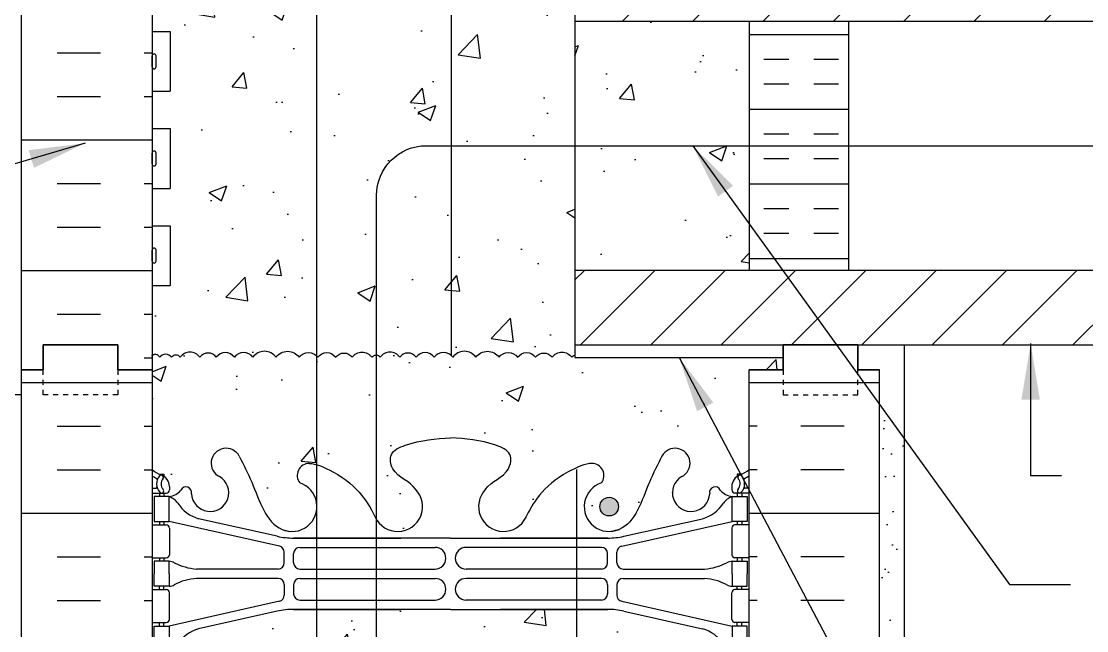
# Model space of a CAD drawing. Header units: inches. Extents: x 182.1 to 236.9, y 100.3 to 174.3.
# Drawn here: x 204.14 to 225.55, y 141.06 to 153.3 of the extents above; entities that cross this region are included whole.
import ezdxf

# ---------------------------------------------------------------- set-up
doc = ezdxf.new("R2010")
doc.units = ezdxf.units.IN
doc.header["$LTSCALE"] = 0.5
doc.header["$MEASUREMENT"] = 0
doc.linetypes.add('DASHED2', pattern=[0.375, 0.25, -0.125])
for name, color, linetype in [('HATCH', 12, 'Continuous'), ('line25', 2, 'Continuous'), ('LINE3', 3, 'Continuous'), ('LINE50', 5, 'Continuous'), ('LINE9', 9, 'Continuous'), ('TEXT', 4, 'Continuous'), ('Web_Edge', 9, 'Continuous')]:
    doc.layers.add(name, color=color, linetype=linetype)
doc.styles.add('DIM', font='romans.shx', dxfattribs={"width": 0.7})
doc.dimstyles.new('ext_12', dxfattribs={"dimscale": 12, "dimtxt": 0.09375, "dimasz": 0.09375, "dimexe": 0.09375, "dimexo": 0.0625, "dimgap": 0.0625, "dimtad": 1, "dimdec": 1, "dimzin": 3, "dimdsep": 46, "dimlunit": 4, "dimtxsty": 'DIM', "dimcen": 0.09, "dimdle": 0.09375, "dimclrt": 4, "dimadec": 0, "dimazin": 0, "dimtfac": 1, "dimtdec": 1, "dimtmove": 2, "dimatfit": 3, "dimfxl": 1, "dimfrac": 2, "dimtolj": 1, "dimtzin": 0, "dimarcsym": 0})
pattern_1 = [(45, (88.49872043967352, 14.26663470118292), (-0.7071067811865475, 0.7071067811865476), [])]
pattern_2 = [(49.99999999999999, (0, 0), (3.586300913003767, -0.3137606749129755), [0.375, -4.125]), (355, (0, 0), (-0.693756668065, 3.760960668500059), [0.3, -3.3]), (100.45144446, (0.298858405, -0.02614672), (2.89254423363556, 3.447199954843147), [0.3187009599999999, -3.505710559999999]), (46.18420000000001, (0, 1), (5.336206653357862, -0.8275964039653827), [0.5625, -6.1875]), (96.63563549, (0.444683725, 0.931033465), (4.673309728371142, 4.870593003872752), [0.47805171, -5.258568799999999]), (351.1841639899999, (0, 1), (4.673309725273866, 4.870593001349951), [0.45, -4.950000005]), (21, (0.5, 0.75), (2.984535260592308, -2.013094453326694), [0.375, -4.125]), (326.0000000000001, (0.5, 0.75), (1.216576659607909, 3.625750225234265), [0.3, -3.3]), (71.45144474, (0.74871127, 0.58224213), (4.201111883649856, 1.612655764031769), [0.31870095, -3.50571056]), (37.50000000000001, (0, 0), (0.06079927658645334, 1.664469269156557), [0, -3.26, 0, -3.35, 0, -3.3125]), (7.499999999999999, (0, 0), (1.315347687210743, 1.972058559411801), [0, -1.91, 0, -3.185, 0, -1.2625]), (327.5, (-1.115, 0), (2.669112180862045, -0.1127743586718988), [0, -1.25, 0, -3.9, 0, -5.175]), (317.5, (-1.615, 0), (2.915930846711931, 0.5005249116615886), [0, -1.625, 0, -2.59, 0, -3.675])]

# ---------------------------------------------------------------- blocks, each defined once
blk = doc.blocks.new('12-inch Hinge Pin Web')
at = {"layer": 'Web_Edge'}
for p, q in [((349.9694361821341, 208.9047742331155), (350.0594361821347, 208.9047742331224)), ((350.0594361821347, 208.9047742331224), (350.0594361821374, 208.8630481731983)), ((361.6774301884137, 208.9047742331155), (361.5874301884131, 208.9047742331224)), ((361.5874301884131, 208.9047742331224), (361.5874301884103, 208.8630481731983)), ((349.8234331852743, 208.6259250214153), (349.9013117185429, 208.6259250214154)), ((350.1694361821535, 208.6559250214344), (350.1694361821571, 208.5884250214182)), ((361.4774301883943, 208.6559250214344), (361.4774301883907, 208.5884250214182)), ((361.8234331852735, 208.6259250214153), (361.7455546520048, 208.6259250214154)), ((349.8234331852743, 208.5259250214154), (350.1069361821571, 208.5259250214153)), ((349.9694361821341, 208.5259250214153), (349.9694361821341, 208.4559250214153)), ((350.0594361821592, 208.5259250214153), (350.0594361821638, 208.4559250214153)), ((361.8234331852735, 208.5259250214154), (361.5399301883907, 208.5259250214153)), ((361.5874301883885, 208.5259250214153), (361.587430188384, 208.4559250214153)), ((361.6774301884137, 208.5259250214153), (361.6774301884137, 208.4559250214153)), ((352.338645858011, 207.6575757747597), (350.7578502820244, 208.0105349874595)), ((359.3082205125368, 207.6575757747597), (360.8890160885232, 208.0105349874595)), ((349.8234331852743, 207.8859250214153), (350.1069361821571, 207.8859250214154)), ((349.9694361821341, 207.9559250214153), (349.9694361821341, 207.8859250214154)), ((350.0594361821974, 207.9559250214153), (350.059436182202, 207.8859250214154)), ((352.3819994735797, 207.4592951719615), (350.1644361821493, 207.9559250214153)), ((350.1694361821571, 207.8234250214154), (350.1694361821571, 207.2884250214154)), ((359.264866896968, 207.4592951719615), (361.4824301883985, 207.9559250214153)), ((361.4774301883907, 207.8234250214154), (361.4774301883907, 207.2884250214154)), ((361.8234331852735, 207.8859250214153), (361.5399301883907, 207.8859250214154)), ((361.5874301883503, 207.9559250214153), (361.5874301883458, 207.8859250214154)), ((361.6774301884137, 207.9559250214153), (361.6774301884137, 207.8859250214154)), ((352.6655163166163, 207.621527858433), (354.8234372991567, 207.6215278584329)), ((355.8234331852739, 207.6215278584329), (352.6655163166163, 207.6215278584328)), ((355.8234331852739, 207.6215278584329), (358.9813500539315, 207.6215278584328)), ((358.9813500539315, 207.621527858433), (356.823429071391, 207.6215278584329)), ((352.479682025825, 207.1250288084329), (352.4796820258254, 207.3373166613615)), ((352.7921819358246, 207.4348943433814), (355.5114630133079, 207.4348943433815)), ((358.8546844347232, 207.4348943433814), (356.1354033572399, 207.4348943433815)), ((359.1671843447228, 207.1250288084329), (359.1671843447223, 207.3373166613615)), ((349.8234331852743, 207.2259250214153), (350.1069361821571, 207.2259250214154)), ((349.9694361821337, 207.2259250214155), (349.9694361821337, 207.1559250214155)), ((350.0594361822447, 207.2259250214154), (350.0594361822493, 207.1559250214155)), ((352.6671819358237, 207.1258960433812), (352.6671819358246, 207.3098943433814)), ((358.979684434724, 207.1258960433812), (358.9796844347231, 207.3098943433814)), ((361.8234331852735, 207.2259250214153), (361.5399301883907, 207.2259250214154)), ((361.587430188303, 207.2259250214154), (361.5874301882985, 207.1559250214155)), ((361.6774301884141, 207.2259250214155), (361.6774301884141, 207.1559250214155)), ((352.354682025825, 207.0000288084329), (350.717160282026, 207.0000288084329)), ((352.7921819358237, 207.0008960433815), (355.5114630133079, 207.0008960433816)), ((358.854684434724, 207.0008960433815), (356.1354033572399, 207.0008960433816)), ((359.2921843447227, 207.0000288084329), (360.9297060885217, 207.0000288084329)), ((352.354682025825, 206.8118212343981), (350.717160282026, 206.8118212343981)), ((352.479682025825, 206.6868212343981), (352.4796820258254, 206.4745333814694)), ((352.6671819358237, 206.6859539994497), (352.6671819358246, 206.5019556994496)), ((352.7921819358237, 206.8109539994495), (355.5114630133079, 206.8109539994494)), ((358.854684434724, 206.8109539994495), (356.1354033572399, 206.8109539994494)), ((358.979684434724, 206.6859539994497), (358.9796844347231, 206.5019556994496)), ((359.1671843447228, 206.6868212343981), (359.1671843447223, 206.4745333814694)), ((359.2921843447227, 206.8118212343981), (360.9297060885217, 206.8118212343981)), ((349.8234331852743, 206.5859250214156), (350.1069361821571, 206.5859250214155)), ((349.9694361821337, 206.5859250214154), (349.9694361821337, 206.6559250214155)), ((350.0594361822447, 206.5859250214155), (350.0594361822493, 206.6559250214155)), ((350.1694361821571, 205.9884250214155), (350.1694361821571, 206.5234250214155)), ((361.4774301883907, 205.9884250214155), (361.4774301883907, 206.5234250214155)), ((361.8234331852735, 206.5859250214156), (361.5399301883907, 206.5859250214155)), ((361.587430188303, 206.5859250214155), (361.5874301882985, 206.6559250214155)), ((361.6774301884141, 206.5859250214154), (361.6774301884141, 206.6559250214155)), ((352.3819994735797, 206.3525548708694), (350.1644361821493, 205.8559250214156)), ((352.7921819358246, 206.3769556994495), (355.5114630133079, 206.3769556994494)), ((358.8546844347232, 206.3769556994495), (356.1354033572399, 206.3769556994494)), ((359.264866896968, 206.3525548708694), (361.4824301883985, 205.8559250214156)), ((352.338645858011, 206.1542742680712), (350.7578502820244, 205.8013150553714)), ((352.6655163166163, 206.190322184398), (354.8234372991567, 206.190322184398)), ((355.8234331852739, 206.190322184398), (352.6655163166163, 206.1903221843981)), ((355.8234331852739, 206.190322184398), (358.9813500539315, 206.1903221843981)), ((358.9813500539315, 206.190322184398), (356.823429071391, 206.190322184398)), ((359.3082205125368, 206.1542742680712), (360.8890160885232, 205.8013150553714)), ((349.8234331852743, 205.9259250214156), (350.1069361821571, 205.9259250214155)), ((349.9694361821341, 205.8559250214156), (349.9694361821341, 205.9259250214156)), ((350.0594361821974, 205.8559250214156), (350.059436182202, 205.9259250214155)), ((361.8234331852735, 205.9259250214156), (361.5399301883907, 205.9259250214155)), ((361.5874301883503, 205.8559250214156), (361.5874301883458, 205.9259250214155)), ((361.6774301884137, 205.8559250214156), (361.6774301884137, 205.9259250214156))]:
    blk.add_line(p, q, dxfattribs=at)
for points in [[(349.8644361821491, 207.9559250214153), (350.1644361821493, 207.9559250214153), (350.1644361821493, 208.4559250214153), (349.8644361821491, 208.4559250214153)], [(361.7824301883987, 207.9559250214153), (361.4824301883985, 207.9559250214153), (361.4824301883985, 208.4559250214153), (361.7824301883987, 208.4559250214153)], [(349.8644361821491, 205.8559250214156), (350.1644361821493, 205.8559250214156), (350.1644361821493, 205.3559250214156), (349.8644361821491, 205.3559250214156)], [(361.7824301883987, 205.8559250214156), (361.4824301883985, 205.8559250214156), (361.4824301883985, 205.3559250214156), (361.7824301883987, 205.3559250214156)]]:
    blk.add_lwpolyline(points, close=True, dxfattribs=at)
for points in [[(350.1644361822343, 206.9059250214155), (350.1644361822343, 207.1559250214155), (349.8644361822341, 207.1559250214155), (349.8644361822341, 206.9059250214155)], [(361.4824301883134, 206.9059250214155), (361.4824301883134, 207.1559250214155), (361.7824301883136, 207.1559250214155), (361.7824301883136, 206.9059250214155)], [(350.1644361822343, 206.9059250214155), (350.1644361822343, 206.6559250214155), (349.8644361822341, 206.6559250214155), (349.8644361822341, 206.9059250214155)], [(361.4824301883134, 206.9059250214155), (361.4824301883134, 206.6559250214155), (361.7824301883136, 206.6559250214155), (361.7824301883136, 206.9059250214155)]]:
    blk.add_lwpolyline(points, dxfattribs=at)
for centre, radius, start, end in [((351.3094400525123, 209.1260630953563), 0.2998437988832181, 27.59696858362342, 243.9425150273493), ((360.3374263180354, 209.1260630953563), 0.2998437988832181, 296.0574849726507, 152.4030314163766), ((352.9822662834, 208.8790913574379), 0.2420270174843613, 89.9999999896431, 218.2327083470572), ((358.6646000871478, 208.8790913574379), 0.2420270174843613, 321.7672916529428, 90.00000001035363), ((350.1694361821635, 209.3630318025983), 0.5000000000000028, 226.2108888296283, 250.5287793647056), ((350.1694361821635, 209.3630318025983), 0.6000000000000033, 234.7832160478503, 245.0747707145221), ((350.1631435906085, 208.7104844277484), 0.2500000000000014, 140.1145119962633, 222.460867842786), ((350.0053772195535, 208.8413811210873), 0.04500919725254076, 321.448000645991, 139.1878992020194), ((349.9194361821534, 208.6559250214153), 0.2500000000000014, 4.354459247735523e-09, 70.52877936470564), ((350.9894765010408, 208.5323721380936), 0.375, 182.9237073151141, 59.86752902129767), ((360.6573898695069, 208.5323721380936), 0.375, 120.1324709787023, 357.0762926848859), ((361.7274301883943, 208.6559250214153), 0.2500000000000014, 109.4712206352944, 179.9999999956455), ((361.6414891509942, 208.8413811210873), 0.04500919725254076, 40.81210079798057, 218.5519993540077), ((361.4774301883843, 209.3630318025983), 0.5000000000000028, 289.4712206352943, 313.7891111703717), ((361.4837227799392, 208.7104844277484), 0.2500000000000014, 317.539132157214, 39.88548800373672), ((361.4774301883843, 209.3630318025983), 0.6000000000000033, 294.9252292854779, 305.2167839521497), ((349.9015157143664, 208.6455074806217), 0.01958352171754361, 269.4031558122793, 15.49009993731419), ((349.9073539716043, 208.8000141938874), 0.02103171283708733, 343.4640040446198, 63.99572765968883), ((350.1631435906085, 208.7104844277484), 0.1600000000000009, 140.0000771989553, 222.4608678427525), ((350.5041269260615, 208.5371772498061), 0.1133920476497537, 347.8155723050995, 154.0569440551665), ((352.6359331852739, 208.2543425066669), 0.5, 246.2138665123311, 71.79366548998959), ((359.0109331852739, 208.2543425066669), 0.5, 108.2063345100104, 293.7861334876688), ((361.1427394444863, 208.5371772498061), 0.1133920476497537, 25.94305594483352, 192.1844276949005), ((361.4837227799392, 208.7104844277484), 0.1600000000000009, 317.5391321572474, 39.99992280104471), ((361.7395123989434, 208.8000141938874), 0.02103171283708733, 116.0042723403112, 196.5359959553802), ((361.7453506561813, 208.6455074806217), 0.01958352171754361, 164.5099000626858, 270.5968441877207), ((350.0119071811375, 208.5720916950984), 0.04500000000006074, 222.4608678430222, 42.46086784271794), ((350.1069361821571, 208.5884250214153), 0.06250000000000035, 270, 2.600625063064185e-09), ((350.1269005000798, 208.8054763707479), 0.3515609097277899, 276.1290753697008, 321.5331406383227), ((350.0420275309913, 208.113321158895), 0.3638149041640676, 34.97751374817803, 70.33874127344988), ((354.7609331852739, 208.2543425066669), 0.5, 204.8189889385629, 44.1875067117519), ((356.8859331852739, 208.2543425066669), 0.5, 135.8124932882481, 335.1810110614371), ((361.5199658704679, 208.8054763707479), 0.3515609097277899, 218.4668593616773, 263.8709246302991), ((361.6048388395564, 208.113321158895), 0.3638149041640676, 109.6612587265501, 145.022486251822), ((361.5399301883907, 208.5884250214153), 0.06250000000000035, 179.9999999973994, 270), ((361.6349591894103, 208.5720916950984), 0.04500000000006074, 137.5391321572821, 317.5391321569778), ((350.9651464263094, 208.7245512102296), 0.7434990637615112, 212.7919165278134, 253.8107114575008), ((360.6817199442382, 208.7245512102296), 0.7434990637615112, 286.1892885424992, 327.2080834721866), ((350.1069361821571, 207.8234250214154), 0.06250000000000035, 0, 90.00000000003257), ((361.5399301883907, 207.8234250214154), 0.06250000000000035, 89.99999999996743, 180), ((352.6655163166163, 209.121527858433), 1.500000000000008, 257.4134795292165, 270), ((358.9813500539315, 209.121527858433), 1.500000000000008, 270, 282.5865204707835), ((352.3546820258255, 207.3373166613615), 0.1250000000000007, 0, 77.37672990339644), ((352.7921819358246, 207.3098943433814), 0.1250000000000007, 90, 180), ((355.5114630133079, 207.2178951933815), 0.2169991499999651, 270, 90), ((356.1354033572399, 207.2178951933815), 0.2169991499999651, 90, 270), ((358.8546844347232, 207.3098943433814), 0.1250000000000007, 0, 90), ((359.2921843447223, 207.3373166613615), 0.1250000000000007, 102.6232700966035, 180), ((350.1069361821571, 207.2884250214154), 0.06250000000000035, 270.0000000000326, 0), ((350.1603134271474, 206.937241362026), 0.2187225182587982, 60.49374658855598, 88.9199536550519), ((350.8059111016484, 208.1668798243626), 1.170221347164704, 242.6365481780669, 265.6504512437277), ((352.354682025825, 207.1250288084329), 0.1250000000000007, 270, 0), ((352.7921819358237, 207.1258960433815), 0.1250000000000007, 180.0000000001124, 270), ((358.854684434724, 207.1258960433815), 0.1250000000000007, 270, 359.9999999998876), ((359.2921843447227, 207.1250288084329), 0.1250000000000007, 180, 270), ((360.8409552688993, 208.1668798243626), 1.170221347164704, 274.3495487562723, 297.3634518219331), ((361.4865529434003, 206.937241362026), 0.2187225182587982, 91.0800463449481, 119.506253411444), ((361.5399301883907, 207.2884250214154), 0.06250000000000035, 180, 269.9999999999674), ((350.1603134271474, 206.8746086808049), 0.2187225182587982, 271.0800463449481, 299.506253411444), ((350.8059111016484, 205.6449702184683), 1.170221347164704, 94.34954875627228, 117.3634518219331), ((352.354682025825, 206.6868212343981), 0.1250000000000007, 0, 90), ((352.7921819358237, 206.6859539994495), 0.1250000000000007, 90, 179.9999999998876), ((355.5114630133079, 206.5939548494495), 0.2169991499999651, 270, 90), ((356.1354033572399, 206.5939548494495), 0.2169991499999651, 90, 270), ((358.854684434724, 206.6859539994495), 0.1250000000000007, 1.123626357867431e-10, 90), ((359.2921843447227, 206.6868212343981), 0.1250000000000007, 90, 180), ((360.8409552688993, 205.6449702184683), 1.170221347164704, 62.63654817806689, 85.65045124372773), ((361.4865529434003, 206.8746086808049), 0.2187225182587982, 240.493746588556, 268.9199536550519), ((350.1069361821571, 206.5234250214155), 0.06250000000000035, 0, 89.99999999996743), ((352.3546820258255, 206.4745333814694), 0.1250000000000007, 282.6232700966036, 0), ((352.7921819358246, 206.5019556994496), 0.1250000000000007, 180, 270), ((358.8546844347232, 206.5019556994496), 0.1250000000000007, 270, 0), ((359.2921843447223, 206.4745333814694), 0.1250000000000007, 180, 257.3767299033964), ((361.5399301883907, 206.5234250214155), 0.06250000000000035, 90.00000000003257, 180), ((352.6655163166163, 204.690322184398), 1.500000000000008, 90, 102.5865204707867), ((358.9813500539315, 204.690322184398), 1.500000000000008, 77.41347952921328, 90), ((350.1069361821571, 205.9884250214155), 0.06250000000000035, 269.9999999999674, 0), ((361.5399301883907, 205.9884250214155), 0.06250000000000035, 180, 270.0000000000326), ((350.9651464263094, 205.0872988326014), 0.7434990637615112, 106.1892885424993, 147.2080834721866), ((360.6817199442382, 205.0872988326014), 0.7434990637615112, 32.79191652781341, 73.81071145750072)]:
    blk.add_arc(centre, radius, start, end, dxfattribs=at)
for points, knots in [([(355.1194644886588, 208.6028468889824), (355.0118361154582, 208.7658153158516), (354.6518528040046, 208.8564802171368), (354.5751855574188, 209.3520457120835), (355.123344971775, 209.5878984005645), (355.5271385451686, 209.6163782285728), (355.8234331852739, 209.6372760856611)], [0.2294066276059699, 0.2294066276059699, 0.2294066276059699, 0.2294066276059699, 0.8444317149509691, 1.128849112252439, 1.464330773214601, 2.389004302115073, 2.389004302115073, 2.389004302115073, 2.389004302115073]), ([(356.5274018818889, 208.6028468889824), (356.6350302550896, 208.7658153158516), (356.9950135665432, 208.8564802171368), (357.071680813129, 209.3520457120835), (356.5235213987727, 209.5878984005645), (356.1197278253792, 209.6163782285728), (355.8234331852739, 209.6372760856611)], [0.2294066276059699, 0.2294066276059699, 0.2294066276059699, 0.2294066276059699, 0.8444317149509691, 1.128849112252439, 1.464330773214601, 2.389004302115073, 2.389004302115073, 2.389004302115073, 2.389004302115073]), ([(351.5751700497395, 209.2649654794336), (351.6611751070817, 209.0983512943824), (351.9141807874637, 208.6082134286233), (352.12812307807, 207.8588275767364), (352.5381455760955, 207.7644361799148), (352.5948994234324, 207.7560291209454)], [0, 0, 0, 0, 0.5792108788750416, 1.703895643153065, 1.875320924960458, 1.875320924960458, 1.875320924960458, 1.875320924960458]), ([(360.0716963208082, 209.2649654794336), (359.985691263466, 209.0983512943824), (359.732685583084, 208.6082134286233), (359.5187432924778, 207.8588275767364), (359.1087207944523, 207.7644361799148), (359.0519669471153, 207.7560291209454)], [0, 0, 0, 0, 0.5792108788750416, 1.703895643153065, 1.875320924960458, 1.875320924960458, 1.875320924960458, 1.875320924960458]), ([(352.9822662834, 209.1211183749223), (353.1032408448003, 209.1230971619455), (353.9367161204279, 208.7656105804198), (354.1759477539596, 208.3089673060354), (354.316500744401, 208.0255769689142)], [0.038125052948749, 0.038125052948749, 0.038125052948749, 0.038125052948749, 0.3206625196127232, 1.258118572087025, 1.258118572087025, 1.258118572087025, 1.258118572087025]), ([(358.6646000871478, 209.1211183749223), (358.5436255257474, 209.1230971619455), (357.7101502501199, 208.7656105804198), (357.4709186165882, 208.3089673060354), (357.3303656261468, 208.0255769689142)], [0.038125052948749, 0.038125052948749, 0.038125052948749, 0.038125052948749, 0.3206625196127232, 1.258118572087025, 1.258118572087025, 1.258118572087025, 1.258118572087025])]:
    blk.add_open_spline(points, degree=3, knots=knots, dxfattribs=at)
for points in [[(352.667182025825, 207.1308959133815), (352.6671818458251, 207.3048942033815)], [(358.9796843447227, 207.1308959133815), (358.9796845247227, 207.3048942033815)], [(352.667182025825, 206.6809541294494), (352.6671818458251, 206.5069558394494)], [(358.9796843447227, 206.6809541294494), (358.9796845247227, 206.5069558394494)]]:
    blk.add_open_spline(points, degree=1, dxfattribs=at)

msp = doc.modelspace()

# ---------------------------------------------------------------- hatches: boundary and pattern name
at = {"layer": 'HATCH'}
h = msp.add_hatch(dxfattribs=at)
h.set_pattern_fill('AR-CONC', color=256, scale=0.5)
h.set_pattern_definition(pattern_2)
h.paths.add_polyline_path([(218.5303167837843, 170.0172581694117), (218.4828167837865, 170.0172581694117, -0.4142135623889391), (218.4203167837865, 170.0797581694151), (218.4203167837901, 170.1472581694252, -0.2490694201797435), (218.5303167838061, 170.3543813211946), (218.5303167838089, 170.3961073811188), (218.6203167838094, 170.3961073811119, 0.08841615068700273), (218.7663197806696, 170.4934190735668), (218.7663197806696, 173.301097265257), (213.7663197806696, 173.301097265257), (212.7663197806696, 172.301097265257), (212.7663197806696, 173.301097265257), (212.7663197806696, 174.301097265257), (211.7663197806696, 173.301097265257), (206.7663197806696, 173.301097265257), (206.7663197806696, 170.4934190735669, 0.08841615068712216), (206.9123227775301, 170.3961073811119), (207.0023227775305, 170.3961073811188), (207.0023227775332, 170.3543813211947, -0.2490694201800402), (207.1123227775493, 170.147258169425), (207.1123227775529, 170.0797581694151, -0.4142135623889389), (207.0498227775529, 170.0172581694117), (207.002322777555, 170.0172581694117), (207.0023227775596, 169.9472581694118), (207.1073227775442, 169.9472581694118, -0.1686720397607677), (207.2933038334403, 169.7976752204619, 0.174450118976794), (207.7007368774201, 169.501868135456), (209.2815324534069, 169.1489089227561, 0.05497433642748495), (209.6084029120121, 169.1128610064294), (212.7663197806697, 169.1128610064293), (215.9242366493273, 169.1128610064294, 0.05497433642748694), (216.2511071079324, 169.1489089227561), (217.8319026839192, 169.501868135456, 0.1744501189771928), (218.2393357278996, 169.7976752204628, -0.1686720397599777), (218.4253167837951, 169.9472581694118), (218.5303167837798, 169.9472581694118)])
h.paths.add_polyline_path([(215.2663197806696, 154.8010972652571), (207.3333440822147, 154.8010972652571, 0.2433069337951382), (207.1312723749111, 154.693675451699), (207.1312723749111, 153.8460972652507), (207.0900125633585, 153.8460972652507), (207.0900125633586, 153.3010972652571), (206.840241076983, 153.3010972652571), (206.840204599307, 153.8460972652507), (206.7663197806696, 153.8460972652507), (206.7663197806696, 153.0960972652507), (207.1312723749111, 153.0960972652507), (207.1312723749111, 151.8960972652507), (206.7663197806696, 151.8960972652507), (206.7663197806696, 151.1460972652507), (207.1312723749111, 151.1460972652507), (207.1312723749111, 149.9460972652506), (206.7663197806696, 149.9460972652506), (206.7663197806696, 149.1960972652506), (207.1312723749111, 149.1960972652508), (207.1312723749111, 147.9960972652507), (206.7663197806696, 147.9960972652507), (206.7663197806696, 146.5854675790921, -0.4637689278389505), (206.9182237799592, 146.5521680887361, -0.5205670500004707), (207.1562589907885, 146.5521680887363, -0.5205670500000277), (207.3321980494328, 146.5521680887363, -0.5205670500000624), (207.7254732878077, 146.5521680887363, -0.5205670500000756), (208.0566526092754, 146.5521680887364, -0.5205670499997942), (208.4188798891966, 146.5521680887362, -0.5205670500002745), (208.7914565670284, 146.5521680887364, -0.5205670499996927), (209.2571773554984, 146.5521680887362, -0.5205670500002112), (209.7228981439688, 146.5521680887363, -0.5205670499997609), (210.0954748218004, 146.5521680887362, -0.5205670500001106), (210.4577021017217, 146.5521680887363, -0.52056704999963), (210.7888814231893, 146.5521680887361, -0.5205670500004475), (211.1821566615643, 146.5521680887364, -0.2353248753447953), (211.2663197806696, 146.5978946479089, -0.2353248753448641), (211.3504828997746, 146.5521680887356, -0.5205670500011838), (211.7437581381499, 146.5521680887364, -0.5205670499999939), (212.0749374596176, 146.5521680887364, -0.5205670499998715), (212.4371647395388, 146.5521680887363, -0.5205670500003176), (212.8097414173707, 146.5521680887365, -0.52056704999953), (213.2754622058407, 146.5521680887361, -0.5205670500003403), (213.7411829943111, 146.5521680887364, -0.5205670499995424), (214.1137596721426, 146.5521680887361, -0.5205670500006253), (214.4759869520641, 146.5521680887365, -0.5205670499995315), (214.8071662735316, 146.5521680887362, -0.5205670500001536), (215.2004415119065, 146.5521680887363, -0.1904391911028472), (215.2663197806696, 146.5956653844744), (215.2663197806696, 146.801097265257)])
h.paths.add_polyline_path([(218.7663197806696, 140.1087754569472, 0.08841615068700671), (218.6203167838094, 140.206087149402), (218.5303167838089, 140.2060871493952), (218.5303167838061, 140.2478132093193, -0.2490694201797265), (218.4203167837901, 140.4549363610888), (218.4203167837865, 140.5224363610989, -0.4142135623888784), (218.4828167837865, 140.5849363611022), (218.5303167837843, 140.5849363611022), (218.5303167837798, 140.6549363611022), (218.4253167837952, 140.6549363611022, -0.1686720397653688), (218.2393357278954, 140.8045193100573, 0.1744501189745911), (217.8319026839192, 141.1003263950579), (216.2511071079324, 141.4532856077578, 0.05497433642746508), (215.9242366493274, 141.4893335240845), (213.7663156667869, 141.4893335240846), (212.7663197806697, 141.4893335240846), (209.608402912012, 141.4893335240845, 0.05497433642746181), (209.281532453407, 141.4532856077578), (207.7007368774201, 141.1003263950579, 0.1744501189770182), (207.2933038334399, 140.8045193100514, -0.1686720397602858), (207.1073227775442, 140.6549363611022), (207.0023227775596, 140.6549363611022), (207.002322777555, 140.5849363611022), (207.0498227775529, 140.5849363611022, -0.4142135623888784), (207.1123227775529, 140.5224363610989), (207.1123227775493, 140.4549363610888, -0.249069420179811), (207.0023227775332, 140.2478132093193), (207.0023227775305, 140.2060871493952), (206.9123227775301, 140.206087149402, 0.08841615068712602), (206.7663197806696, 140.108775456947), (206.7663197806696, 134.4934190735669, 0.08841615068712542), (206.9123227775301, 134.3961073811119), (207.0023227775305, 134.3961073811188), (207.0023227775332, 134.3543813211946, -0.2490694201798187), (207.1123227775493, 134.1472581694252), (207.1123227775529, 134.0797581694151, -0.4142135623888784), (207.0498227775529, 134.0172581694117), (207.002322777555, 134.0172581694117), (207.0023227775596, 133.9472581694118), (207.1073227775442, 133.9472581694118, -0.1686720397575444), (207.2933038334378, 133.7976752204656, 0.1744501189783281), (207.70073687742, 133.501868135456), (209.281532453407, 133.1489089227561, 0.05497433642746543), (209.608402912012, 133.1128610064294), (211.7663238945525, 133.1128610064293), (212.7663197806697, 133.1128610064293), (215.9242366493274, 133.1128610064294, 0.05497433642746453), (216.2511071079324, 133.1489089227561), (217.8319026839192, 133.501868135456, 0.1744501189775961), (218.2393357279003, 133.7976752204639, -0.1686720397591345), (218.4253167837952, 133.9472581694118), (218.5303167837798, 133.9472581694118), (218.5303167837843, 134.0172581694117), (218.4828167837865, 134.0172581694117, -0.4142135623888782), (218.4203167837865, 134.0797581694151), (218.4203167837901, 134.1472581694252, -0.2490694201797499), (218.5303167838061, 134.3543813211946), (218.5303167838089, 134.3961073811188), (218.6203167838094, 134.3961073811119, 0.0884161506870024), (218.7663197806696, 134.4934190735668)])
h = msp.add_hatch(dxfattribs=at)
h.set_pattern_fill('INSUL', color=256, scale=7, style=0)
h.set_pattern_definition([(0, (-2719.395261930815, -250.7084167974547), (0, 2.625), []), (0, (-2719.395261930815, -249.8334167974547), (0, 2.625), [0.875, -0.875]), (0, (-2719.395261930815, -248.9584167974547), (0, 2.625), [0.875, -0.875])])
h.paths.add_polyline_path([(204.1413197806696, 146.301097265257), (204.5788197806696, 146.301097265257), (204.5788197806696, 146.801097265257), (206.0788197806696, 146.801097265257), (206.0788197806696, 146.301097265257), (206.7663197806696, 146.301097265257), (206.7663197806696, 164.301097265257), (206.0788197806696, 164.301097265257), (206.0788197806696, 164.801097265257), (204.5788197806696, 164.801097265257), (204.5788197806696, 164.301097265257), (204.1413197806696, 164.301097265257)])
h = msp.add_hatch(dxfattribs=at)
h.set_pattern_fill('ANSI31', color=256, scale=8, style=0)
h.set_pattern_definition(pattern_1)
h.paths.add_polyline_path([(232.6176478028928, 153.3010972652571), (232.6176478028929, 154.801097265257), (215.2663197806696, 154.801097265257), (215.2663197806696, 153.301097265257)])
h = msp.add_hatch(dxfattribs=at)
h.set_pattern_fill('AR-CONC', color=256, scale=0.5, style=0)
h.set_pattern_definition([(49.99999999999999, (213.2663197806696, 148.301097265257), (3.586300913003767, -0.3137606749129755), [0.375, -4.125]), (355, (213.2663197806696, 148.301097265257), (-0.693756668065, 3.760960668500059), [0.3, -3.3]), (100.4514, (213.5651781806696, 148.274950565257), (2.892546908570108, 3.447197710304768), [0.31870095, -3.50571056]), (46.18420000000001, (213.2663197806696, 149.301097265257), (5.336205243128222, -0.8275950716450904), [0.5625, -6.1875]), (96.6356, (213.7110035056696, 149.232130730257), (4.673313527743517, 4.870589354502209), [0.47805144, -5.258565]), (351.1842, (213.2663197806696, 149.301097265257), (4.673309725668136, 4.870593004626623), [0.45, -4.95]), (21, (213.7663197806696, 149.051097265257), (2.984535260592308, -2.013094453326694), [0.375, -4.125]), (326.0000000000001, (213.7663197806696, 149.051097265257), (1.216576659607909, 3.625750225234265), [0.3, -3.3]), (71.4514, (214.0150309456696, 148.883339235257), (4.20111314290745, 1.612652483549762), [0.31870095, -3.50571056]), (37.50000000000001, (213.2663197806696, 148.301097265257), (0.06079927658645334, 1.664469269156557), [0, -3.26, 0, -3.35, 0, -3.3125]), (7.499999999999999, (213.2663197806696, 148.301097265257), (1.315347687210743, 1.972058559411801), [0, -1.91, 0, -3.185, 0, -1.2625]), (327.5, (212.1513197806696, 148.301097265257), (2.669112180862045, -0.112774358671899), [0, -1.25, 0, -3.9, 0, -5.175]), (317.5, (211.6513197806696, 148.301097265257), (2.915930846711931, 0.5005249116615882), [0, -1.625, 0, -2.59, 0, -3.675])])
h.paths.add_polyline_path([(215.2663197806696, 150.8027904204966), (218.7663197806696, 150.8027904204966), (218.7663197806696, 153.301097265257), (215.2663197806696, 153.301097265257)])
h.paths.add_polyline_path([(215.2663197806696, 148.301097265257), (218.7663197806696, 148.301097265257), (218.7663197806696, 150.8027904204966), (215.2663197806696, 150.8027904204966)])
h = msp.add_hatch(dxfattribs=at)
h.set_pattern_fill('INSUL', color=256, scale=4, angle=180, style=0)
h.set_pattern_definition([(180, (79.56497374769879, -20.96342735810074), (-1.836909530733566e-16, -1.5), []), (180, (79.56497374769879, -21.46342735810074), (-1.836909530733566e-16, -1.5), [0.5, -0.5]), (180, (79.56497374769879, -21.96342735810074), (-1.836909530733566e-16, -1.5), [0.5, -0.5])])
h.paths.add_polyline_path([(218.7663197806696, 148.301097265257), (220.7663197806696, 148.301097265257), (220.7663197806696, 149.3988163991861), (218.7663197806696, 149.3988163991861)])
h.paths.add_polyline_path([(220.7663197806696, 153.301097265257), (218.7663197806696, 153.301097265257), (218.7663197806696, 149.3988163991861), (220.7663197806696, 149.398816399186)])
h = msp.add_hatch(dxfattribs=at)
h.set_pattern_fill('ANSI31', color=256, scale=8, style=0)
h.set_pattern_definition(pattern_1)
h.paths.add_polyline_path([(215.2663197806696, 148.301097265257), (215.2663197806696, 146.8010972652571), (232.6176478028929, 146.801097265257), (232.6176478028929, 148.301097265257)])
h = msp.add_hatch(dxfattribs=at)
h.set_pattern_fill('INSUL', color=256, scale=7, style=0)
h.set_pattern_definition([(0, (-2719.395261930815, -268.7084167974547), (0, 2.625), []), (0, (-2719.395261930815, -267.8334167974547), (0, 2.625), [0.875, -0.875]), (0, (-2719.395261930815, -266.9584167974547), (0, 2.625), [0.875, -0.875])])
h.paths.add_polyline_path([(204.1413197806696, 128.301097265257), (204.5788197806696, 128.301097265257), (204.5788197806696, 128.801097265257), (206.0788197806696, 128.801097265257), (206.0788197806696, 128.301097265257), (206.7663197806696, 128.301097265257), (206.7663197806696, 146.301097265257), (206.0788197806696, 146.301097265257), (206.0788197806696, 146.801097265257), (204.5788197806696, 146.801097265257), (204.5788197806696, 146.301097265257), (204.1413197806696, 146.301097265257)])
h = msp.add_hatch(dxfattribs=at)
h.set_pattern_fill('INSUL', color=256, scale=7, style=0)
h.set_pattern_definition([(180, (3144.927901492154, -268.7084167974547), (0, 2.625), []), (180, (3144.927901492154, -267.8334167974547), (0, 2.625), [0.875, -0.875]), (180, (3144.927901492154, -266.9584167974547), (0, 2.625), [0.875, -0.875])])
h.paths.add_polyline_path([(221.3913197806696, 128.301097265257), (220.9538197806696, 128.301097265257), (220.9538197806691, 128.801097265257), (219.4538197806696, 128.8010972652571), (219.4538197806696, 128.3010972652571), (218.7663197806696, 128.301097265257), (218.7663197806696, 146.3010972652571), (219.4538197806696, 146.301097265257), (219.4538197806696, 146.801097265257), (220.9538197806691, 146.8010972652571), (220.9538197806696, 146.301097265257), (221.3913197806696, 146.301097265257)])
h = msp.add_hatch(dxfattribs=at)
h.set_pattern_fill('AR-CONC', color=256, scale=0.5)
h.set_pattern_definition(pattern_2)
edge = h.paths.add_edge_path()
edge.add_line((218.7663197806696, 146.301097265257), (219.4538197806696, 146.301097265257))
edge.add_line((219.4538197806696, 146.301097265257), (219.4538197806696, 146.551097265257))
edge.add_line((219.4538197806696, 146.551097265257), (215.2663197806696, 146.551097265257))
edge.add_line((215.2663197806696, 146.551097265257), (215.2663197806696, 146.5956653844744))
edge.add_arc((215.2884110412286, 146.4905711610583), 0.1073909660470748, 101.8709912874551, 144.999999950255)
edge.add_arc((215.003803892719, 146.4144809452312), 0.2400502088444802, 35.00000004974719, 144.9999999502528)
edge.add_arc((214.6415766127978, 146.4362209598266), 0.2021476501083985, 35.0000000497452, 144.9999999502548)
edge.add_arc((214.2948733121033, 146.4253509525288), 0.2210989294764567, 35.00000004974719, 144.9999999502528)
edge.add_arc((213.9274713332268, 146.4217275893058), 0.2274160704693148, 35.00000004974324, 144.9999999502568)
edge.add_arc((213.5083226000758, 146.389117485041), 0.2842700521840118, 35.00000004974678, 144.9999999502532)
edge.add_arc((213.0426018116056, 146.389117485041), 0.2842700521840117, 35.00000004974678, 144.9999999502532)
edge.add_arc((212.6234530784547, 146.4217275893058), 0.2274160704693148, 35.00000004974324, 144.9999999502568)
edge.add_arc((212.2560510995782, 146.4253509525288), 0.2210989294764567, 35.00000004974719, 144.9999999502528)
edge.add_arc((211.9093477988837, 146.4362209598266), 0.2021476501083985, 35.0000000497452, 144.9999999502548)
edge.add_arc((211.5471205189624, 146.4144809452312), 0.2400502088444802, 35.00000004974719, 144.9999999502528)
edge.add_arc((211.2625133704529, 146.4905711610583), 0.1073909660470596, 35.00000004975374, 87.9687590186232)
edge.add_arc((211.2701261908863, 146.4905711610583), 0.1073909660470596, 92.03124098137681, 144.9999999502463)
edge.add_arc((210.9855190423768, 146.4144809452312), 0.2400502088444801, 35.00000004974719, 144.9999999502528)
edge.add_arc((210.6232917624556, 146.4362209598266), 0.2021476501083984, 35.0000000497452, 144.9999999502548)
edge.add_arc((210.2765884617611, 146.4253509525288), 0.2210989294764566, 35.00000004974719, 144.9999999502528)
edge.add_arc((209.9091864828846, 146.4217275893058), 0.2274160704693148, 35.00000004974324, 144.9999999502568)
edge.add_arc((209.4900377497336, 146.389117485041), 0.2842700521840119, 35.00000004974678, 144.9999999502532)
edge.add_arc((209.0243169612634, 146.389117485041), 0.2842700521840058, 35.00000004974678, 144.9999999502532)
edge.add_arc((208.6051682281124, 146.4217275893058), 0.2274160704693149, 35.00000004974324, 144.9999999502568)
edge.add_arc((208.2377662492359, 146.4253509525288), 0.2210989294764567, 35.00000004974719, 144.9999999502528)
edge.add_arc((207.8910629485414, 146.4362209598266), 0.2021476501083985, 35.0000000497452, 144.9999999502548)
edge.add_arc((207.5288356686202, 146.4144809452312), 0.2400502088444802, 35.00000004974719, 144.9999999502528)
edge.add_arc((207.2442285201106, 146.4905711610583), 0.1073909660470748, 35.00000004974505, 144.999999950255)
edge.add_arc((207.0372413853739, 146.4688310640913), 0.1452936683937075, 35.00000004974822, 144.9999999502518)
edge.add_arc((206.8281821224546, 146.5045443163717), 0.1018603150418832, 27.87473116431591, 127.3963517374325)
edge.add_line((206.7663197806696, 146.5854675790921), (206.7663197806696, 146.301097265257))
edge.add_line((206.7663197806696, 146.301097265257), (206.7663197806696, 144.3010972652571))
edge.add_arc((207.1123227775593, 144.6620431422849), 0.5000000000000022, 226.2108888296098, 246.4218215181393)
edge.add_line((206.9123227775301, 144.2037855728021), (207.0023227775305, 144.203785572809))
edge.add_line((207.0023227775305, 144.203785572809), (207.0023227775332, 144.1620595128848))
edge.add_arc((206.8623227775493, 143.9549363611019), 0.2500000000000004, 3.035381723748287e-09, 55.944202261869975, ccw=False)
edge.add_line((207.1123227775493, 143.9549363611152), (207.1123227775529, 143.8874363611053))
edge.add_arc((207.0498227775529, 143.8874363611019), 0.06250000000000266, -90.00000000002598, 3.100524281762773e-09, ccw=False)
edge.add_line((207.0498227775529, 143.8249363611019), (207.002322777555, 143.8249363611019))
edge.add_line((207.002322777555, 143.8249363611019), (207.0023227775596, 143.7549363611019))
edge.add_line((207.0023227775596, 143.7549363611019), (207.1073227775451, 143.7549363611019))
edge.add_arc((207.0697870954756, 144.1044877104344), 0.3515609097277766, 276.1290753697067, 321.5331406383291)
edge.add_arc((207.4470135214573, 143.8361885894927), 0.1133920476497552, -12.184427694840906, 154.056944055169, ccw=False)
edge.add_arc((207.9323630964366, 143.8313834777802), 0.3749999999999949, 182.9237073150973, 419.8675290209661)
edge.add_arc((208.2523266479081, 144.4250744350429), 0.2998437988832302, 27.59696858361758, 243.9425150277841, ccw=False)
edge.add_spline(control_points=[(208.5180566451353, 144.5639768191202), (208.6040617024775, 144.397362634069), (208.8570673828594, 143.9072247683101), (209.0514529581485, 143.2263411546976), (209.377157855976, 143.095825193558)], knot_values=[0, 0, 0, 0, 0.5792108788750416, 1.703895643152458, 1.703895643152458, 1.703895643152458, 1.703895643153065], degree=3, periodic=0)
edge.add_spline(control_points=[(209.3771578559762, 143.0958251935579), (209.4268020368789, 143.075931854438), (209.4810321714913, 143.0634475196014), (209.5377860188282, 143.055040460632)], knot_values=[1.703895643152458, 1.703895643152458, 1.703895643152458, 1.703895643153065, 1.875320924960458, 1.875320924960458, 1.875320924960458, 1.875320924960458], degree=3, periodic=0)
edge.add_arc((209.5788197806697, 143.5533538463535), 0.5000000000000042, 265.292583002087, 431.7936654899896)
edge.add_arc((209.9251528787958, 144.1781026971245), 0.2420270174843603, 90, 218.2327083470586, ccw=False)
edge.add_spline(control_points=[(209.9251528787958, 144.4201297146089), (210.0461274401961, 144.422108501632), (210.8654466842182, 144.0706935955293), (211.1105365439124, 143.6234616159927), (211.2500005736286, 143.343477389073)], knot_values=[0.038125052948749, 0.038125052948749, 0.038125052948749, 0.038125052948749, 0.3206625196127232, 1.237397781296438, 1.237397781296438, 1.237397781296438, 1.237397781296438], degree=3, periodic=0)
edge.add_arc((211.7038197806697, 143.5533538463535), 0.5000000000000001, 204.8189889385629, 404.1875067117508)
edge.add_spline(control_points=[(212.0623510840546, 143.9018582286689), (211.954722710854, 144.0648266555382), (211.5947393994004, 144.1554915568234), (211.5180721528146, 144.6510570517701), (212.0662315671708, 144.8869097402511), (212.4700251405644, 144.9153895682593), (212.7663197806697, 144.9362874253477)], knot_values=[0.2294066276059699, 0.2294066276059699, 0.2294066276059699, 0.2294066276059699, 0.8444317149509691, 1.128849112252439, 1.464330773214601, 2.389004302115073, 2.389004302115073, 2.389004302115073, 2.389004302115073], degree=3, periodic=0)
edge.add_spline(control_points=[(212.7663197806697, 144.9362874253477), (213.062614420775, 144.9153895682593), (213.4664079941685, 144.8869097402511), (214.0145674085248, 144.6510570517701), (213.937900161939, 144.1554915568234), (213.5779168504854, 144.0648266555382), (213.4702884772847, 143.9018582286689)], knot_values=[0.2294066276059699, 0.2294066276059699, 0.2294066276059699, 0.2294066276059699, 1.154080156506442, 1.489561817468604, 1.773979214770074, 2.389004302115073, 2.389004302115073, 2.389004302115073, 2.389004302115073], degree=3, periodic=0)
edge.add_arc((213.8288197806697, 143.5533538463535), 0.5, 135.8124932882493, 335.1810110613001)
edge.add_spline(control_points=[(214.282638987711, 143.3434773890733), (214.4221030174271, 143.623461615993), (214.6671928771214, 144.0706935955294), (215.4865121211432, 144.422108501632), (215.6074866825436, 144.4201297146089)], knot_values=[0.03812505294874891, 0.03812505294874891, 0.03812505294874891, 0.03812505294874891, 0.9548603146320483, 1.237397781296023, 1.237397781296023, 1.237397781296023, 1.237397781296023], degree=3, periodic=0)
edge.add_arc((215.6074866825436, 144.1781026971245), 0.2420270174843637, -38.232708347058576, 90, ccw=False)
edge.add_arc((215.9538197806697, 143.5533538463535), 0.5000000000000041, 108.2063345100104, 274.707416997913)
edge.add_spline(control_points=[(215.9948535425111, 143.055040460632), (216.0516073898481, 143.0634475196014), (216.1058375244604, 143.075931854438), (216.1554817053632, 143.0958251935579)], knot_values=[1.703895643152458, 1.703895643152458, 1.703895643152458, 1.703895643152458, 1.875320924959852, 1.875320924960458, 1.875320924960458, 1.875320924960458], degree=3, periodic=0)
edge.add_spline(control_points=[(216.1554817053633, 143.095825193558), (216.4811866031908, 143.2263411546976), (216.6755721784799, 143.9072247683101), (216.9285778588618, 144.397362634069), (217.014582916204, 144.5639768191202)], knot_values=[0, 6.066258606551855e-13, 6.066258606551855e-13, 6.066258606551855e-13, 1.124684764278023, 1.703895643153065, 1.703895643153065, 1.703895643153065, 1.703895643153065], degree=3, periodic=0)
edge.add_arc((217.2803129134312, 144.4250744350429), 0.2998437988832303, -63.94251502777922, 153.0340942482535, ccw=False)
edge.add_arc((217.6002764649027, 143.8313834777802), 0.3749999999999948, 120.1324709790301, 357.0762926848983)
edge.add_arc((218.0856260398821, 143.8361885894927), 0.1133920476497552, 25.943055944798914, 192.184427694869, ccw=False)
edge.add_arc((218.4628524658637, 144.1044877104344), 0.3515609097277765, 218.4668593616774, 263.8709246302934)
edge.add_line((218.4253167837942, 143.7549363611019), (218.5303167837798, 143.7549363611019))
edge.add_line((218.5303167837798, 143.7549363611019), (218.5303167837843, 143.8249363611019))
edge.add_line((218.5303167837843, 143.8249363611019), (218.4828167837865, 143.8249363611019))
edge.add_arc((218.4828167837865, 143.8874363611019), 0.06250000000000266, 179.9999999968994, 270.00000000002603, ccw=False)
edge.add_line((218.4203167837865, 143.8874363611053), (218.4203167837901, 143.9549363611154))
edge.add_arc((218.6703167837901, 143.9549363611019), 0.2500000000000004, 124.05579773814799, 179.9999999969125, ccw=False)
edge.add_line((218.5303167838061, 144.1620595128848), (218.5303167838089, 144.203785572809))
edge.add_line((218.5303167838089, 144.203785572809), (218.6203167838094, 144.2037855728021))
edge.add_arc((218.4203167837801, 144.6620431422849), 0.5000000000000028, 293.5781784818607, 313.7891111703625)
edge.add_line((218.7663197806696, 144.3010972652569), (218.7663197806696, 146.301097265257))
h = msp.add_hatch(dxfattribs=at)
h.set_pattern_fill('AR-SAND', color=256, scale=0.5, style=0)
h.set_pattern_definition([(37.50000000000001, (114.5881796576334, -0.1000226042258276), (-0.03149667905480408, 0.9634118845065793), [0, -0.76, 0, -0.85, 0, -0.8125]), (7.499999999999999, (114.5881796576334, -0.1000226042258276), (0.8848883526338636, 1.41107303261487), [0, -0.41, 0, -0.685, 0, -0.2625]), (327.5, (113.9731796576334, -0.1000226042258276), (1.557070930875748, 0.002829526768482249), [0, -0.25, 0, -0.9, 0, -1.175]), (317.5, (113.9731796576334, -0.1000226042258276), (1.503063302286147, 0.4388377824671246), [0, -0.125, 0, -0.59, 0, -0.675])])
h.paths.add_polyline_path([(221.8913197806696, 145.801097265257), (221.3913197806696, 145.801097265257), (221.3913197806696, 128.301097265257), (221.8913197806696, 128.301097265257)])
at = {"layer": 'LINE3'}
h = msp.add_hatch(color=256, dxfattribs=at)
h.paths.add_polyline_path([(216.138168116481, 143.5875874713962, 0.8313954898624936), (215.7694714448583, 143.5875874713962)])
h.paths.add_polyline_path([(216.1413197806697, 143.5533538463535, 0.04593457776007547), (216.138168116481, 143.5875874713962), (215.7694714448583, 143.5875874713962, 0.04593457776007547), (215.7663197806697, 143.5533538463535, 1)])

# ---------------------------------------------------------------- linework, layer by layer
at = {"layer": 'HATCH'}
for points in [[(209.2571773554985, 146.5521680887362, 0.52056705), (208.7914565670283, 146.5521680887362, 0.52056705), (208.4188798891966, 146.5521680887362, 0.52056705), (208.0566526092753, 146.5521680887362, 0.52056705), (207.7254732878076, 146.5521680887362, 0.52056705), (207.3321980494328, 146.5521680887362, 0.52056705), (207.1562589907885, 146.5521680887362, 0.52056705), (206.9182237799593, 146.5521680887362, 0.52056705), (206.7526343545032, 146.5728675081735)], [(209.2571773554985, 146.5521680887362, -0.5205670499999808), (209.7228981439687, 146.5521680887362, -0.52056705), (210.0954748218004, 146.5521680887362, -0.52056705), (210.4577021017217, 146.5521680887362, -0.52056705), (210.7888814231894, 146.5521680887362, -0.52056705), (211.1821566615642, 146.5521680887362, -0.2353248753451018), (211.2663197806696, 146.5978946479089, -0.2353248753451018)], [(213.2754622058407, 146.5521680887362, 0.5205670499999808), (212.8097414173705, 146.5521680887362, 0.52056705), (212.4371647395388, 146.5521680887362, 0.52056705), (212.0749374596175, 146.5521680887362, 0.52056705), (211.7437581381498, 146.5521680887362, 0.52056705), (211.350482899775, 146.5521680887362, 0.2353248753451018), (211.2663197806696, 146.5978946479089, 0.2353248753451018)], [(213.2754622058407, 146.5521680887362, -0.5205670499999808), (213.7411829943109, 146.5521680887362, -0.52056705), (214.1137596721427, 146.5521680887362, -0.52056705), (214.4759869520639, 146.5521680887362, -0.52056705), (214.8071662735316, 146.5521680887362, -0.52056705), (215.2004415119065, 146.5521680887362, -0.1904391911031138), (215.2663197806696, 146.5956653844744, -0.1904391911031138)]]:
    msp.add_lwpolyline(points, format="xyb", dxfattribs=at)
at = {"layer": 'line25'}
for p, q in [((206.7663197806696, 170.301097265257), (206.7663197806696, 152.301097265257)), ((206.7663197806696, 164.301097265257), (206.7663197806696, 146.301097265257)), ((206.7663197806692, 153.0960972652507), (207.1312723749111, 153.0960972652507)), ((207.1312723749111, 153.0960972652507), (207.1312723749111, 151.8960972652507)), ((206.7663197806692, 151.8960972652507), (207.1312723749111, 151.8960972652507)), ((206.7663197806692, 151.1460972652507), (207.1312723749111, 151.1460972652507)), ((207.1312723749111, 151.1460972652507), (207.1312723749111, 149.9460972652506)), ((206.7663197806692, 149.9460972652506), (207.1312723749111, 149.9460972652506)), ((206.7663197806692, 149.1960972652506), (207.1312723749111, 149.1960972652508)), ((207.1312723749111, 149.1960972652506), (207.1312723749111, 147.9960972652506)), ((206.7663197806692, 147.9960972652507), (207.1312723749111, 147.9960972652507)), ((215.2663197806696, 146.801097265257), (215.2663197806696, 146.551097265257)), ((215.2663197806696, 146.801097265257), (232.6176478028928, 146.801097265257)), ((215.2663197806696, 146.551097265257), (219.4538197806696, 146.551097265257)), ((206.7663197806696, 146.301097265257), (206.7663197806696, 128.301097265257)), ((218.7663197806696, 128.301097265257), (218.7663197806696, 146.301097265257))]:
    msp.add_line(p, q, dxfattribs=at)
msp.add_lwpolyline([(215.2663197806696, 154.801097265257), (215.2663197806696, 146.801097265257)], dxfattribs=at)
at = {"layer": 'LINE3'}
for p, q in [((210.068935916537, 172.7248145185947), (210.068935916537, 128.301097265257)), ((212.7778593147213, 172.3298188055811), (212.7778593147214, 146.5790728357334)), ((215.3003505799308, 144.301097265257), (215.3003505799308, 128.301097265257))]:
    msp.add_line(p, q, dxfattribs=at)
at = {"layer": 'LINE3', "linetype": 'Continuous'}
msp.add_lwpolyline([(211.2783961917949, 138.8027904204966), (211.2783961917949, 149.8027904204966, -0.414213562373095), (212.2783961917949, 150.8027904204966), (229.0534121275046, 150.8027904204966)], format="xyb", dxfattribs=at)
at = {"layer": 'LINE3'}
msp.add_circle((215.9538197806697, 143.5533538463535), 0.1875, dxfattribs=at)
at = {"layer": 'LINE50'}
for p, q in [((204.1413197806696, 146.301097265257), (204.1413197806696, 164.301097265257)), ((204.1413197806696, 128.301097265257), (204.1413197806696, 146.301097265257)), ((221.3913197806696, 128.301097265257), (221.3913197806696, 146.301097265257))]:
    msp.add_line(p, q, dxfattribs=at)
for points in [[(206.7663197806696, 146.301097265257), (206.0788197806696, 146.301097265257), (206.0788197806696, 146.801097265257), (204.5788197806696, 146.801097265257), (204.5788197806696, 146.301097265257), (204.1413197806696, 146.301097265257)], [(204.1413197806696, 146.301097265257), (204.5788197806696, 146.301097265257), (204.5788197806696, 146.801097265257), (206.0788197806696, 146.801097265257), (206.0788197806696, 146.301097265257), (206.7663197806696, 146.301097265257)], [(204.1413197806696, 146.301097265257), (204.5788197806696, 146.301097265257), (204.5788197806696, 146.801097265257), (206.0788197806696, 146.801097265257), (206.0788197806696, 146.301097265257), (206.7663197806696, 146.301097265257)], [(218.7663197806696, 146.301097265257), (219.4538197806696, 146.301097265257), (219.4538197806696, 146.801097265257), (220.9538197806696, 146.801097265257), (220.9538197806696, 146.301097265257), (221.3913197806696, 146.301097265257)], [(221.3913197806696, 146.301097265257), (220.9538197806696, 146.301097265257), (220.9538197806696, 146.801097265257), (219.4538197806696, 146.801097265257), (219.4538197806696, 146.301097265257), (218.7663197806696, 146.301097265257)]]:
    msp.add_lwpolyline(points, dxfattribs=at)
at = {"layer": 'LINE9'}
for p, q in [((215.2663197806696, 153.301097265257), (232.6176478028928, 153.301097265257)), ((218.7663197806696, 153.301097265257), (218.7663197806696, 148.301097265257)), ((220.7663197806696, 153.301097265257), (220.7663197806696, 148.301097265257)), ((206.7663197806692, 152.5510972652508), (206.7663234006327, 152.5510972652508)), ((206.7663234006322, 152.3860972652508), (206.7663234006322, 152.6060972652507)), ((206.8063234006322, 152.6460972652507), (206.8063234006331, 152.6460972652507)), ((206.8463234006322, 152.3860972652508), (206.8463234006331, 152.6060972652507)), ((206.7663197806692, 152.4410972652508), (206.7663234006327, 152.4410972652508)), ((206.8063234006322, 152.3460972652508), (206.8063234006322, 152.3460972652507)), ((206.7663197806692, 150.6010972652508), (206.7663234006327, 150.6010972652508)), ((206.7663234006322, 150.4360972652508), (206.7663234006322, 150.6560972652506)), ((206.8063234006322, 150.6960972652506), (206.8063234006331, 150.6960972652507)), ((206.8463234006322, 150.4360972652507), (206.8463234006331, 150.6560972652506)), ((206.7663197806692, 150.4910972652508), (206.7663234006327, 150.4910972652508)), ((206.8063234006322, 150.3960972652507), (206.8063234006322, 150.3960972652507)), ((206.7663197806692, 148.6510972652507), (206.7663234006327, 148.6510972652507)), ((206.7663234006322, 148.4860972652507), (206.7663234006322, 148.7060972652506)), ((206.8063234006322, 148.7460972652506), (206.8063234006331, 148.7460972652507)), ((206.8463234006322, 148.4860972652507), (206.8463234006331, 148.7060972652506)), ((206.7663197806692, 148.5410972652507), (206.7663234006327, 148.5410972652507)), ((206.8063234006322, 148.4460972652507), (206.8063234006322, 148.4460972652506)), ((215.2663197806696, 148.301097265257), (232.6176478028928, 148.301097265257)), ((221.8913197806696, 128.301097265257), (221.8913197806696, 146.801097265257)), ((204.1413197806696, 145.801097265257), (203.6413197806696, 145.801097265257))]:
    msp.add_line(p, q, dxfattribs=at)
at = {"layer": 'LINE9', "linetype": 'DASHED2', "ltscale": 0.15}
for points in [[(206.0788197806696, 146.301097265257), (206.0788197806696, 146.301097265257), (206.0788197806696, 145.801097265257), (204.5788197806696, 145.801097265257), (204.5788197806696, 146.301097265257), (204.5788197806696, 146.301097265257)], [(219.4538197806696, 146.301097265257), (219.4538197806696, 146.301097265257), (219.4538197806696, 145.801097265257), (220.9538197806696, 145.801097265257), (220.9538197806696, 146.301097265257), (220.9538197806696, 146.301097265257)]]:
    msp.add_lwpolyline(points, dxfattribs=at)
at = {"layer": 'LINE9'}
for centre, start, end in [((206.8063234006322, 152.6060972652507), 89.99999999992184, 180), ((206.8063234006331, 152.6060972652507), 359.999999999899, 90), ((206.8063234006322, 152.3860972652508), 179.9999999999121, 270.0000000000521), ((206.8063234006322, 152.3860972652508), 270, 0), ((206.8063234006322, 150.6560972652506), 89.99999999992184, 180), ((206.8063234006331, 150.6560972652507), 359.999999999899, 90), ((206.8063234006322, 150.4360972652507), 179.9999999999121, 270.0000000000521), ((206.8063234006322, 150.4360972652507), 270, 0), ((206.8063234006322, 148.7060972652506), 89.99999999992184, 180), ((206.8063234006331, 148.7060972652506), 359.999999999899, 90), ((206.8063234006322, 148.4860972652507), 179.9999999999121, 270.0000000000521), ((206.8063234006322, 148.4860972652507), 270, 0)]:
    msp.add_arc(centre, 0.04, start, end, dxfattribs=at)

# ---------------------------------------------------------------- block references
at = {"layer": 'Web_Edge'}
msp.add_blockref('12-inch Hinge Pin Web', (-143.0571134046042, -64.70098866031341), dxfattribs=at)

# ---------------------------------------------------------------- leaders
at = {"layer": 'TEXT'}
for points in [[(208.9739158835829, 154.8010972652571), (200.6136720972979, 153.0597063568061), (198.4326016338405, 153.0597063568061)], [(205.4173316205205, 150.8515481698207), (199.7924659653237, 149.2061052254549), (197.6113955018663, 149.2061052254549)], [(217.6337444086091, 150.801097265257), (224.0033760356519, 141.9865942580332), (225.2265527693349, 141.9865942580332)], [(224.4275423424045, 146.8267393739301), (224.4275423424045, 144.1764870619088), (225.04845622567, 144.1764870619088)], [(217.3600697806696, 146.551097265257), (224.4108954373314, 133.1969901662214), (226.1433985753139, 133.1969901662213)]]:
    msp.add_leader(points, dimstyle='ext_12', dxfattribs=at)

doc.saveas('drawing.dxf')
